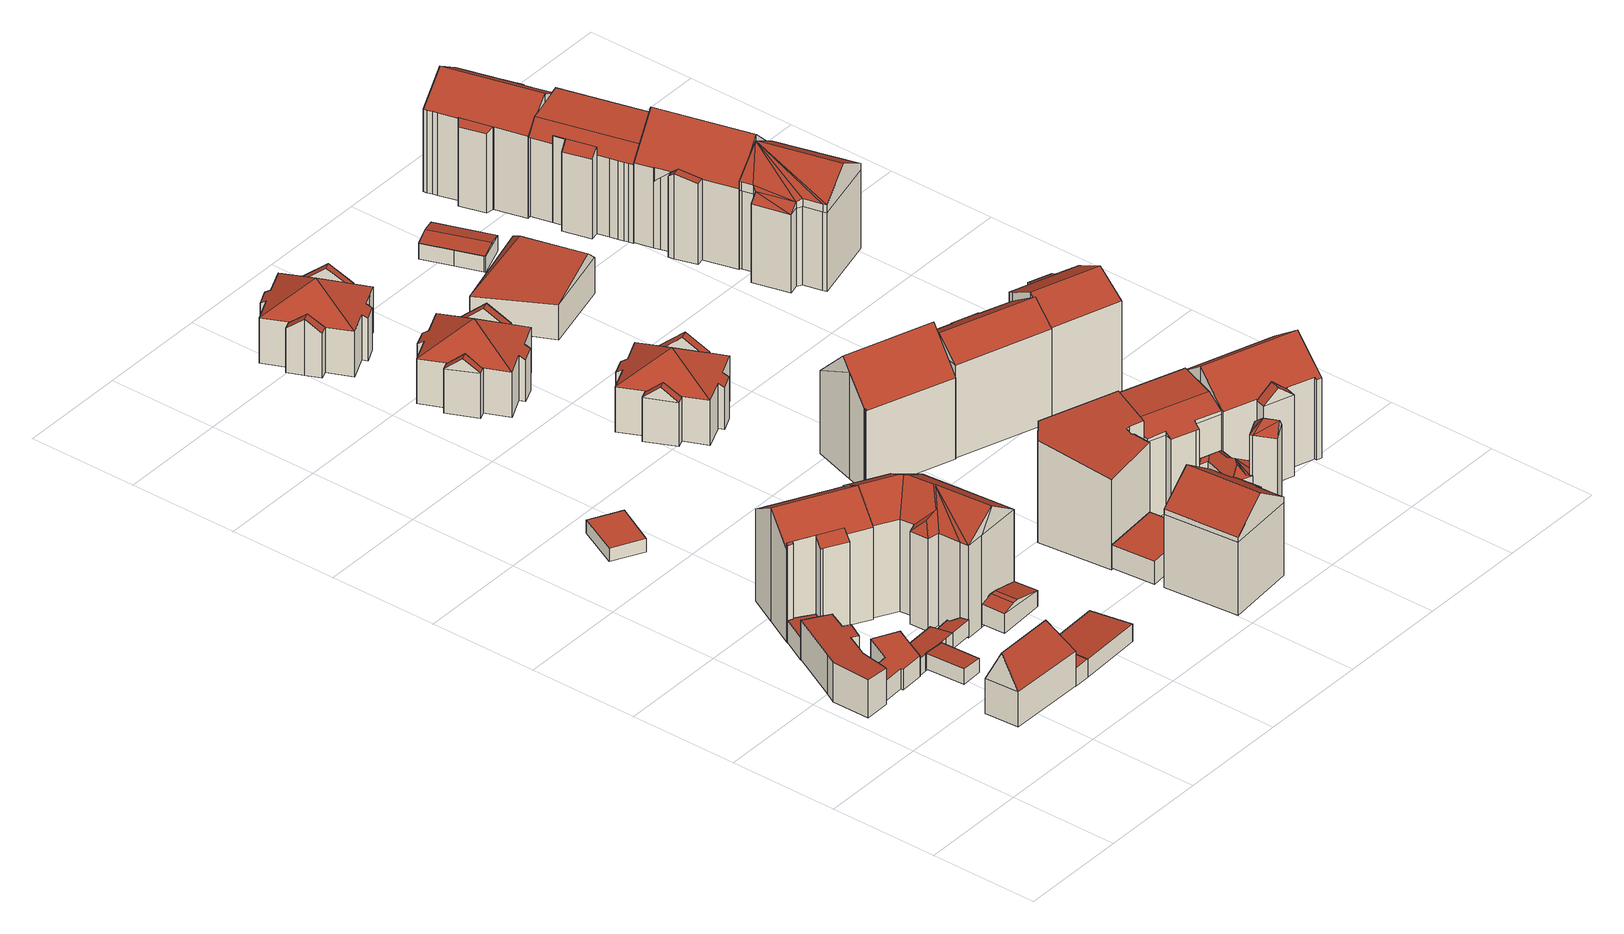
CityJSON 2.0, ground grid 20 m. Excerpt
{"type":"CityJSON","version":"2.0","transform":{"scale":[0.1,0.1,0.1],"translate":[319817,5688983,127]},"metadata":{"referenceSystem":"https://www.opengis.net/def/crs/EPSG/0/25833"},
"CityObjects":{
"building1":{"type":"Building","attributes":{"Dachtyp_tdc":"tdcPolyFlatRoof","Gemeindeschluessel":14713000,"Dachneigung":4.71,"QualitaetDacherkennung":77,"Geometrietyp2DReferenz":"3000","function":"31001_9998","roofType":"2100","measuredHeight":7.51},"geometry":[{"type":"MultiSurface","lod":"2","boundaries":[[[0,1,2,3]],[[1,4,5,2]],[[4,6,7,5]],[[6,8,9,7]],[[8,10,11,9]],[[10,12,13,11]],[[12,14,15,13]],[[14,16,17,15]],[[16,18,19,17]],[[18,20,21,19]],[[20,22,23,21]],[[22,24,25,23]],[[24,0,3,25]],[[24,22,20,18,16,14,12,10,8,6,4,1,0]],[[3,2,5,7,9,11,13,15,17,19,21,23,25]]],"semantics":{"surfaces":[{"type":"WallSurface"},{"type":"RoofSurface"},{"type":"GroundSurface"}],"values":[0,0,0,0,0,0,0,0,0,0,0,0,0,1,2]}}]},
"building2":{"type":"Building","attributes":{"Dachtyp_tdc":"tdcPolyFlatRoof","Gemeindeschluessel":14713000,"Dachneigung":0,"QualitaetDacherkennung":66,"Geometrietyp2DReferenz":"3000","function":"31001_9998","roofType":"1000","measuredHeight":3.87},"geometry":[{"type":"MultiSurface","lod":"2","boundaries":[[[26,27,28,29]],[[27,30,31,28]],[[30,32,33,31]],[[32,34,35,33]],[[34,36,37,35]],[[36,38,39,37]],[[38,40,41,39]],[[40,42,43,41]],[[42,26,29,43]],[[42,40,38,36,34,32,30,27,26]],[[29,28,31,33,35,37,39,41,43]]],"semantics":{"surfaces":[{"type":"WallSurface"},{"type":"RoofSurface"},{"type":"GroundSurface"}],"values":[0,0,0,0,0,0,0,0,0,1,2]}}]},
"building3":{"type":"Building","attributes":{"Dachtyp_tdc":"tdcFreeFormRoof","Gemeindeschluessel":14713000,"Dachneigung":62.89,"QualitaetDacherkennung":5,"Geometrietyp2DReferenz":"3000","function":"31001_9998","roofType":"5000","measuredHeight":13.05},"geometry":[{"type":"MultiSurface","lod":"2","boundaries":[[[44,45,46,47]],[[45,48,49,46]],[[48,50,51,49]],[[50,44,47,51]],[[52,50,48]],[[53,52,48,45]],[[53,45,44]],[[52,53,44,50]],[[47,46,49,51]]],"semantics":{"surfaces":[{"type":"WallSurface"},{"type":"RoofSurface"},{"type":"GroundSurface"}],"values":[0,0,0,0,0,1,1,1,2]}}]},
"building4":{"type":"Building","attributes":{"Dachtyp_tdc":"tdcPolyFlatRoof","Gemeindeschluessel":14713000,"Dachneigung":5.87,"QualitaetDacherkennung":64,"Geometrietyp2DReferenz":"3000","function":"31001_9998","roofType":"2100","measuredHeight":4.35},"geometry":[{"type":"MultiSurface","lod":"2","boundaries":[[[54,55,56,57]],[[55,58,59,56]],[[58,60,61,59]],[[60,62,63,61]],[[62,64,65,63]],[[64,66,67,65]],[[66,68,69,67]],[[68,54,57,69]],[[68,66,64,62,60,58,55,54]],[[57,56,59,61,63,65,67,69]]],"semantics":{"surfaces":[{"type":"WallSurface"},{"type":"RoofSurface"},{"type":"GroundSurface"}],"values":[0,0,0,0,0,0,0,0,1,2]}}]},
"building5":{"type":"Building","attributes":{"Dachtyp_tdc":"tdcPolyFlatRoof","Gemeindeschluessel":14713000,"Dachneigung":3.37,"QualitaetDacherkennung":74,"Geometrietyp2DReferenz":"3000","function":"31001_9998","roofType":"2100","measuredHeight":2.97},"geometry":[{"type":"MultiSurface","lod":"2","boundaries":[[[70,71,72,73]],[[71,74,75,72]],[[74,76,77,75]],[[76,78,79,77]],[[78,70,73,79]],[[78,76,74,71,70]],[[73,72,75,77,79]]],"semantics":{"surfaces":[{"type":"WallSurface"},{"type":"RoofSurface"},{"type":"GroundSurface"}],"values":[0,0,0,0,0,1,2]}}]},
"building6":{"type":"Building","attributes":{"Dachtyp_tdc":"tdcPolyFlatRoof","Gemeindeschluessel":14713000,"Dachneigung":7.17,"QualitaetDacherkennung":80,"Geometrietyp2DReferenz":"3000","function":"31001_9998","roofType":"2100","measuredHeight":3.19},"geometry":[{"type":"MultiSurface","lod":"2","boundaries":[[[80,81,82,83]],[[81,84,85,82]],[[84,86,87,85]],[[86,88,89,87]],[[88,90,91,89]],[[90,92,93,91]],[[92,94,95,93]],[[94,80,83,95]],[[94,92,90,88,86,84,81,80]],[[83,82,85,87,89,91,93,95]]],"semantics":{"surfaces":[{"type":"WallSurface"},{"type":"RoofSurface"},{"type":"GroundSurface"}],"values":[0,0,0,0,0,0,0,0,1,2]}}]},
"building7":{"type":"Building","attributes":{"Dachtyp_tdc":"tdcPolyFlatRoof","Gemeindeschluessel":14713000,"Dachneigung":0,"QualitaetDacherkennung":96,"Geometrietyp2DReferenz":"3000","function":"31001_9998","roofType":"1000","measuredHeight":3.5},"geometry":[{"type":"MultiSurface","lod":"2","boundaries":[[[96,97,98,99]],[[97,100,101,98]],[[100,102,103,101]],[[102,104,105,103]],[[104,106,107,105]],[[106,96,99,107]],[[106,104,102,100,97,96]],[[99,98,101,103,105,107]]],"semantics":{"surfaces":[{"type":"WallSurface"},{"type":"RoofSurface"},{"type":"GroundSurface"}],"values":[0,0,0,0,0,0,1,2]}}]},
"building8":{"type":"Building","attributes":{"Gemeindeschluessel":14713000,"Geometrietyp2DReferenz":"3000","function":"31001_9998","roofType":"9999"},"children":["building8-1","building8-2"]},
"building8-1":{"type":"BuildingPart","attributes":{"Dachtyp_tdc":"tdcPolyFlatRoof","Dachneigung":33.62,"QualitaetDacherkennung":49,"Geometrietyp2DReferenz":"3000","roofType":"2100","measuredHeight":19.02},"parents":["building8"],"geometry":[{"type":"MultiSurface","lod":"2","boundaries":[[[108,109,110,111,112]],[[109,113,114,110]],[[113,115,116,114]],[[115,117,118,116]],[[117,119,120,118]],[[119,121,122,120]],[[121,123,124,122]],[[123,125,126,127,124]],[[125,123,121,119,117,115,113,109,108]],[[110,114,116,118,120,122,124,127,111]],[[112,126,125,108]],[[112,111,127,126]]],"semantics":{"surfaces":[{"type":"WallSurface"},{"type":"RoofSurface"},{"type":"GroundSurface"},{"type":"ClosureSurface"}],"values":[0,0,0,0,0,0,0,0,1,2,0,3]}}]},
"building8-2":{"type":"BuildingPart","attributes":{"Dachtyp_tdc":"tdcGableRoof","Dachneigung":34.67,"QualitaetDacherkennung":83,"Geometrietyp2DReferenz":"3000","roofType":"3100","measuredHeight":21.81},"parents":["building8"],"geometry":[{"type":"MultiSurface","lod":"2","boundaries":[[[126,128,129,127]],[[128,130,131,129]],[[130,132,133,131]],[[132,134,135,133]],[[134,136,137,135]],[[136,112,111,137]],[[134,132,130,128]],[[128,126,112,136,134]],[[127,129,131,133,135,137,111]],[[126,127,111,112]]],"semantics":{"surfaces":[{"type":"WallSurface"},{"type":"RoofSurface"},{"type":"GroundSurface"},{"type":"ClosureSurface"}],"values":[0,0,0,0,0,0,1,1,2,3]}}]},
"building9":{"type":"Building","attributes":{"Dachtyp_tdc":"tdcPolyFlatRoof","Gemeindeschluessel":14713000,"Dachneigung":9.47,"QualitaetDacherkennung":58,"Geometrietyp2DReferenz":"3000","function":"31001_9998","roofType":"2100","measuredHeight":3.11},"geometry":[{"type":"MultiSurface","lod":"2","boundaries":[[[88,138,139,140]],[[138,141,142,139]],[[141,143,144,142]],[[143,145,146,144]],[[145,147,148,146]],[[147,88,140,148]],[[147,145,143,141,138,88]],[[140,139,142,144,146,148]]],"semantics":{"surfaces":[{"type":"WallSurface"},{"type":"RoofSurface"},{"type":"GroundSurface"}],"values":[0,0,0,0,0,0,1,2]}}]},
"building10":{"type":"Building","attributes":{"Dachtyp_tdc":"tdcPolyFlatRoof","Gemeindeschluessel":14713000,"Dachneigung":3.88,"QualitaetDacherkennung":75,"Geometrietyp2DReferenz":"3000","function":"31001_9998","roofType":"2100","measuredHeight":3.38},"geometry":[{"type":"MultiSurface","lod":"2","boundaries":[[[149,150,105,107]],[[150,151,152,105]],[[151,153,154,152]],[[153,149,107,154]],[[153,151,150,149]],[[107,105,152,154]]],"semantics":{"surfaces":[{"type":"WallSurface"},{"type":"RoofSurface"},{"type":"GroundSurface"}],"values":[0,0,0,0,1,2]}}]},
"building11":{"type":"Building","attributes":{"Dachtyp_tdc":"tdcPolyFlatRoof","Gemeindeschluessel":14713000,"Dachneigung":0,"QualitaetDacherkennung":69,"Geometrietyp2DReferenz":"3000","function":"31001_9998","roofType":"1000","measuredHeight":2.52},"geometry":[{"type":"MultiSurface","lod":"2","boundaries":[[[155,156,157,158]],[[156,159,160,157]],[[159,161,162,160]],[[161,155,158,162]],[[161,159,156,155]],[[158,157,160,162]]],"semantics":{"surfaces":[{"type":"WallSurface"},{"type":"RoofSurface"},{"type":"GroundSurface"}],"values":[0,0,0,0,1,2]}}]},
"building12":{"type":"Building","attributes":{"Dachtyp_tdc":"tdcFreeFormRoof","Gemeindeschluessel":14713000,"Dachneigung":34.02,"QualitaetDacherkennung":88,"Geometrietyp2DReferenz":"3000","function":"31001_9998","roofType":"5000","measuredHeight":21.82},"geometry":[{"type":"MultiSurface","lod":"2","boundaries":[[[163,164,165,166]],[[164,167,168,165]],[[167,169,170,168]],[[169,171,172,170]],[[171,173,174,172]],[[173,175,176,174]],[[175,177,178,176]],[[177,179,180,178]],[[179,181,182,180]],[[181,183,184,182]],[[183,185,186,184]],[[185,187,188,186]],[[187,163,166,188]],[[189,190,191,192,187,185]],[[193,189,185,183]],[[193,183,181]],[[194,190,189,193,181,179]],[[194,175,195]],[[194,177,175]],[[177,194,179]],[[173,195,175]],[[195,173,171]],[[191,190,194,195,171,169]],[[196,192,191,169,167]],[[197,196,167,164]],[[197,164,163]],[[192,196,197,163,187]],[[166,165,168,170,172,174,176,178,180,182,184,186,188]]],"semantics":{"surfaces":[{"type":"WallSurface"},{"type":"RoofSurface"},{"type":"GroundSurface"}],"values":[0,0,0,0,0,0,0,0,0,0,0,0,0,1,1,1,1,1,1,1,0,0,1,1,1,0,1,2]}}]},
"building13":{"type":"Building","attributes":{"Dachtyp_tdc":"tdcCutGableRoof","Gemeindeschluessel":14713000,"Dachneigung":13.38,"QualitaetDacherkennung":73,"Geometrietyp2DReferenz":"3000","function":"31001_9998","roofType":"9999","measuredHeight":4.44},"geometry":[{"type":"MultiSurface","lod":"2","boundaries":[[[198,199,200,201]],[[199,202,203,200]],[[202,204,205,203]],[[204,198,201,205]],[[199,198,206,207]],[[202,199,207,208]],[[204,202,208,209]],[[198,204,209,206]],[[208,207,206,209]],[[201,200,203,205]]],"semantics":{"surfaces":[{"type":"WallSurface"},{"type":"RoofSurface"},{"type":"GroundSurface"}],"values":[0,0,0,0,1,0,1,0,1,2]}}]},
"building14":{"type":"Building","attributes":{"Dachtyp_tdc":"tdcFreeFormRoof","Gemeindeschluessel":14713000,"Dachneigung":35.65,"QualitaetDacherkennung":88,"Geometrietyp2DReferenz":"3000","function":"31001_9998","roofType":"5000","measuredHeight":19.7},"geometry":[{"type":"MultiSurface","lod":"2","boundaries":[[[210,211,212,213]],[[211,214,215,212]],[[214,216,217,215]],[[216,218,219,217]],[[218,220,221,219]],[[220,222,223,221]],[[222,224,225,223]],[[224,226,227,225]],[[226,228,229,227]],[[228,230,231,229]],[[230,210,213,231]],[[232,233,234,235]],[[236,237,238,239,214,240,241,232,235,242,243]],[[222,236,243,224]],[[224,243,242,226]],[[226,242,235,234,228]],[[230,233,232,241,210]],[[210,241,240,211]],[[211,240,214]],[[216,239,238,218]],[[214,239,216]],[[218,238,237,220]],[[220,237,236,222]],[[228,234,233,230]],[[213,212,215,217,219,221,223,225,227,229,231]]],"semantics":{"surfaces":[{"type":"WallSurface"},{"type":"RoofSurface"},{"type":"GroundSurface"}],"values":[0,0,0,0,0,0,0,0,0,0,0,1,1,0,0,0,0,0,0,0,0,0,0,0,2]}}]},
"building15":{"type":"Building","attributes":{"Dachtyp_tdc":"tdcPolyFlatRoof","Gemeindeschluessel":14713000,"Dachneigung":0,"QualitaetDacherkennung":73,"Geometrietyp2DReferenz":"3000","function":"31001_9998","roofType":"1000","measuredHeight":4.41},"geometry":[{"type":"MultiSurface","lod":"2","boundaries":[[[244,245,246,247]],[[245,248,249,246]],[[248,250,251,249]],[[250,244,247,251]],[[250,248,245,244]],[[247,246,249,251]]],"semantics":{"surfaces":[{"type":"WallSurface"},{"type":"RoofSurface"},{"type":"GroundSurface"}],"values":[0,0,0,0,1,2]}}]},
"building16":{"type":"Building","attributes":{"Dachtyp_tdc":"tdcFreeFormRoof","Gemeindeschluessel":14713000,"Dachneigung":10.29,"QualitaetDacherkennung":22,"Geometrietyp2DReferenz":"3000","function":"31001_9998","roofType":"5000","measuredHeight":20.23},"geometry":[{"type":"MultiSurface","lod":"2","boundaries":[[[252,253,254,255]],[[253,256,257,254]],[[256,258,259,257]],[[258,260,261,259]],[[260,262,263,261]],[[262,264,265,263]],[[264,266,267,265]],[[266,268,269,267]],[[268,270,271,269]],[[270,252,255,271]],[[272,258,256,273]],[[270,268,266,264,262,260,272,273,253,252]],[[260,258,272]],[[256,253,273]],[[255,254,257,259,261,263,265,267,269,271]]],"semantics":{"surfaces":[{"type":"WallSurface"},{"type":"RoofSurface"},{"type":"GroundSurface"}],"values":[0,0,0,0,0,0,0,0,0,0,1,1,0,0,2]}}]},
"building17":{"type":"Building","attributes":{"Gemeindeschluessel":14713000,"Geometrietyp2DReferenz":"3000","function":"31001_9998","roofType":"9999"},"children":["building17-1","building17-2","building17-3"]},
"building17-1":{"type":"BuildingPart","attributes":{"Dachtyp_tdc":"tdcTentRoof","Dachneigung":36.56,"QualitaetDacherkennung":39,"Geometrietyp2DReferenz":"3000","roofType":"3500","measuredHeight":13.27},"parents":["building17"],"geometry":[{"type":"MultiSurface","lod":"2","boundaries":[[[274,275,276,277]],[[275,278,279,276]],[[278,280,281,282,279]],[[283,284,285]],[[283,286,287,284]],[[286,288,289,287]],[[288,290,291,289]],[[290,292,293,291]],[[292,294,295,293]],[[294,296,297,295]],[[296,298,299,297]],[[300,301,302]],[[300,303,304,301]],[[303,305,306,304]],[[305,307,308,306]],[[307,274,277,308]],[[286,283,309,310,280,278,311]],[[296,294,292,290,288,286,311]],[[303,300,312,313,298,296,311]],[[278,275,274,307,305,303,311]],[[277,276,279,282,284,287,289,291,293,295,297,299,301,304,306,308]],[[285,309,283]],[[310,281,280]],[[285,284,282,281]],[[285,281,310,309]],[[300,302,312]],[[302,301,299,298]],[[302,298,313,312]]],"semantics":{"surfaces":[{"type":"WallSurface"},{"type":"RoofSurface"},{"type":"GroundSurface"},{"type":"ClosureSurface"}],"values":[0,0,0,0,0,0,0,0,0,0,0,0,0,0,0,0,1,1,1,1,2,0,0,3,3,0,3,3]}}]},
"building17-2":{"type":"BuildingPart","attributes":{"Dachtyp_tdc":"tdcGableRoof","Dachneigung":38.2,"QualitaetDacherkennung":50,"Geometrietyp2DReferenz":"3000","roofType":"3100","measuredHeight":10.93},"parents":["building17"],"geometry":[{"type":"MultiSurface","lod":"2","boundaries":[[[281,314,315,282]],[[314,316,317,315]],[[316,285,284,317]],[[316,314,318]],[[314,281,310,319,318]],[[285,316,318,319,309]],[[282,315,317,284]],[[281,282,284,285]],[[309,319,310]],[[285,309,310,281]]],"semantics":{"surfaces":[{"type":"WallSurface"},{"type":"RoofSurface"},{"type":"GroundSurface"},{"type":"ClosureSurface"}],"values":[0,0,0,0,1,1,2,3,0,3]}}]},
"building17-3":{"type":"BuildingPart","attributes":{"Dachtyp_tdc":"tdcGableRoof","Dachneigung":38.5,"QualitaetDacherkennung":60,"Geometrietyp2DReferenz":"3000","roofType":"3100","measuredHeight":10.85},"parents":["building17"],"geometry":[{"type":"MultiSurface","lod":"2","boundaries":[[[298,320,321,299]],[[320,322,323,321]],[[322,302,301,323]],[[322,320,324]],[[320,298,313,325,324]],[[302,322,324,325,312]],[[299,321,323,301]],[[299,301,302,298]],[[325,313,312]],[[312,313,298,302]]],"semantics":{"surfaces":[{"type":"WallSurface"},{"type":"RoofSurface"},{"type":"GroundSurface"},{"type":"ClosureSurface"}],"values":[0,0,0,0,1,1,2,3,0,3]}}]},
"building18":{"type":"Building","attributes":{"Gemeindeschluessel":14713000,"Geometrietyp2DReferenz":"3000","function":"31001_9998","roofType":"9999"},"children":["building18-1","building18-2","building18-3"]},
"building18-1":{"type":"BuildingPart","attributes":{"Dachtyp_tdc":"tdcGableRoof","Dachneigung":38.17,"QualitaetDacherkennung":54,"Geometrietyp2DReferenz":"3000","roofType":"3100","measuredHeight":10.94},"parents":["building18"],"geometry":[{"type":"MultiSurface","lod":"2","boundaries":[[[326,327,328,329]],[[327,330,331,328]],[[330,332,333,331]],[[330,327,334]],[[327,326,335,336,334]],[[332,330,334,336,337]],[[329,328,331,333]],[[326,329,333,332]],[[337,336,335]],[[332,337,335,326]]],"semantics":{"surfaces":[{"type":"WallSurface"},{"type":"RoofSurface"},{"type":"GroundSurface"},{"type":"ClosureSurface"}],"values":[0,0,0,0,1,1,2,3,0,3]}}]},
"building18-2":{"type":"BuildingPart","attributes":{"Dachtyp_tdc":"tdcGableRoof","Dachneigung":37.8,"QualitaetDacherkennung":56,"Geometrietyp2DReferenz":"3000","roofType":"3100","measuredHeight":10.83},"parents":["building18"],"geometry":[{"type":"MultiSurface","lod":"2","boundaries":[[[338,339,340,341]],[[339,342,343,340]],[[342,344,345,343]],[[346,338,341,347]],[[348,349,344,342,339]],[[339,338,346,350,348]],[[341,340,343,345,351,347]],[[352,349,348]],[[351,345,344,349,352]],[[350,352,348]],[[346,347,351,352,350]]],"semantics":{"surfaces":[{"type":"WallSurface"},{"type":"RoofSurface"},{"type":"GroundSurface"},{"type":"ClosureSurface"}],"values":[0,0,0,0,1,1,2,0,3,0,3]}}]},
"building18-3":{"type":"BuildingPart","attributes":{"Dachtyp_tdc":"tdcTentRoof","Dachneigung":36.22,"QualitaetDacherkennung":39,"Geometrietyp2DReferenz":"3000","roofType":"3500","measuredHeight":13.28},"parents":["building18"],"geometry":[{"type":"MultiSurface","lod":"2","boundaries":[[[353,354,355,356]],[[354,357,358,355]],[[357,359,326,329,358]],[[360,333,332]],[[360,361,362,333]],[[361,363,364,362]],[[363,365,366,364]],[[365,367,368,366]],[[367,369,370,368]],[[369,371,372,370]],[[371,373,374,372]],[[373,375,347,374]],[[375,346,347]],[[376,345,344]],[[376,377,378,345]],[[377,379,380,378]],[[379,381,382,380]],[[381,353,356,382]],[[361,360,337,335,359,357,383]],[[373,371,369,367,365,363,361,383]],[[377,376,349,352,350,375,373,383]],[[357,354,353,381,379,377,383]],[[356,355,358,329,333,362,364,366,368,370,372,374,347,351,345,378,380,382]],[[332,337,360]],[[335,326,359]],[[332,333,329,326]],[[332,326,335,337]],[[376,344,349]],[[350,346,375]],[[344,345,351,352,349]],[[352,351,347,346,350]]],"semantics":{"surfaces":[{"type":"WallSurface"},{"type":"RoofSurface"},{"type":"GroundSurface"},{"type":"ClosureSurface"}],"values":[0,0,0,0,0,0,0,0,0,0,0,0,0,0,0,0,0,0,1,1,1,1,2,0,0,3,3,0,0,3,3]}}]},
"building19":{"type":"Building","attributes":{"Gemeindeschluessel":14713000,"Geometrietyp2DReferenz":"3000","function":"31001_9998","roofType":"9999"},"children":["building19-1","building19-2","building19-3"]},
"building19-1":{"type":"BuildingPart","attributes":{"Dachtyp_tdc":"tdcGableRoof","Dachneigung":38.2,"QualitaetDacherkennung":50,"Geometrietyp2DReferenz":"3000","roofType":"3100","measuredHeight":10.88},"parents":["building19"],"geometry":[{"type":"MultiSurface","lod":"2","boundaries":[[[384,385,386,387]],[[385,388,389,386]],[[388,390,391,389]],[[390,392,393,391]],[[384,394,395,396,385]],[[397,398,396,395,399,400]],[[390,397,400,392]],[[388,398,397,390]],[[385,396,398,388]],[[386,389,391,393,387]],[[387,393,392,384]],[[399,395,394]],[[392,400,399,394,384]]],"semantics":{"surfaces":[{"type":"WallSurface"},{"type":"RoofSurface"},{"type":"GroundSurface"},{"type":"ClosureSurface"}],"values":[0,0,0,0,1,1,0,0,0,2,3,0,3]}}]},
"building19-2":{"type":"BuildingPart","attributes":{"Dachtyp_tdc":"tdcGableRoof","Dachneigung":38.68,"QualitaetDacherkennung":64,"Geometrietyp2DReferenz":"3000","roofType":"3100","measuredHeight":10.79},"parents":["building19"],"geometry":[{"type":"MultiSurface","lod":"2","boundaries":[[[401,402,403,404]],[[402,405,406,403]],[[405,407,408,406]],[[405,402,409]],[[402,401,410,411,409]],[[407,405,409,411,412]],[[404,403,406,408]],[[404,408,407,401]],[[411,410,412]],[[412,410,401,407]]],"semantics":{"surfaces":[{"type":"WallSurface"},{"type":"RoofSurface"},{"type":"GroundSurface"},{"type":"ClosureSurface"}],"values":[0,0,0,0,1,1,2,3,0,3]}}]},
"building19-3":{"type":"BuildingPart","attributes":{"Dachtyp_tdc":"tdcTentRoof","Dachneigung":36.06,"QualitaetDacherkennung":40,"Geometrietyp2DReferenz":"3000","roofType":"3500","measuredHeight":13.17},"parents":["building19"],"geometry":[{"type":"MultiSurface","lod":"2","boundaries":[[[413,414,415,416]],[[414,417,418,415]],[[417,419,387,418]],[[419,384,387]],[[420,421,391,393,392,400]],[[421,422,423,391]],[[422,424,425,423]],[[424,426,427,425]],[[426,428,429,427]],[[428,430,431,429]],[[430,432,433,431]],[[432,434,404,433]],[[434,401,404]],[[435,408,407]],[[435,436,437,408]],[[436,438,439,437]],[[438,440,441,439]],[[440,413,416,441]],[[422,421,420,399,394,419,417,442]],[[432,430,428,426,424,422,442]],[[436,435,412,410,434,432,442]],[[417,414,413,440,438,436,442]],[[416,415,418,387,393,391,423,425,427,429,431,433,404,408,437,439,441]],[[420,400,399]],[[394,384,419]],[[392,393,387,384]],[[392,384,394,399,400]],[[407,412,435]],[[410,401,434]],[[407,408,404,401]],[[407,401,410,412]]],"semantics":{"surfaces":[{"type":"WallSurface"},{"type":"RoofSurface"},{"type":"GroundSurface"},{"type":"ClosureSurface"}],"values":[0,0,0,0,0,0,0,0,0,0,0,0,0,0,0,0,0,0,1,1,1,1,2,0,0,3,3,0,0,3,3]}}]},
"building20":{"type":"Building","attributes":{"Dachtyp_tdc":"tdcFreeFormRoof","Gemeindeschluessel":14713000,"Dachneigung":45.78,"QualitaetDacherkennung":58,"Geometrietyp2DReferenz":"3000","function":"31001_9998","roofType":"5000","measuredHeight":22.49},"geometry":[{"type":"MultiSurface","lod":"2","boundaries":[[[443,444,445,446]],[[444,447,448,445]],[[447,449,450,448]],[[449,451,452,450]],[[451,453,454,452]],[[453,455,456,454]],[[455,457,458,456]],[[457,459,460,458]],[[459,461,462,460]],[[461,463,464,462]],[[463,465,466,464]],[[465,467,468,466]],[[467,469,470,468]],[[469,471,472,470]],[[471,473,474,472]],[[473,475,476,474]],[[475,477,478,476]],[[477,479,480,478]],[[479,481,482,480]],[[481,483,484,482]],[[483,443,446,484]],[[483,485,486,455,453,451,449,447,444,443]],[[481,479,477,475,473,471,469,467,465,463,461,459,457,486,485]],[[483,481,485]],[[457,455,486]],[[446,445,448,450,452,454,456,458,460,462,464,466,468,470,472,474,476,478,480,482,484]]],"semantics":{"surfaces":[{"type":"WallSurface"},{"type":"RoofSurface"},{"type":"GroundSurface"}],"values":[0,0,0,0,0,0,0,0,0,0,0,0,0,0,0,0,0,0,0,0,0,1,1,0,0,2]}}]},
"building21":{"type":"Building","attributes":{"Dachtyp_tdc":"tdcFreeFormRoof","Gemeindeschluessel":14713000,"Dachneigung":39.4,"QualitaetDacherkennung":1,"Geometrietyp2DReferenz":"3000","function":"31001_9998","roofType":"5000","measuredHeight":10},"geometry":[{"type":"MultiSurface","lod":"2","boundaries":[[[487,488,489,490]],[[488,491,492,489]],[[491,493,494,492]],[[493,495,496,494]],[[495,497,498,496]],[[497,499,500,498]],[[499,501,502,500]],[[501,503,504,502]],[[503,505,506,504]],[[505,507,508,506]],[[507,509,510,508]],[[509,487,490,510]],[[511,507,505]],[[511,509,507]],[[511,512,509]],[[512,511,513]],[[514,511,505,503]],[[515,516,514,503,501]],[[515,501,499]],[[517,518,519,516,515,499,497]],[[517,497,495]],[[518,517,495,493]],[[519,518,493,491]],[[513,511,514,516,519,491,488]],[[512,513,488,487]],[[512,487,509]],[[490,489,492,494,496,498,500,502,504,506,508,510]]],"semantics":{"surfaces":[{"type":"WallSurface"},{"type":"RoofSurface"},{"type":"GroundSurface"}],"values":[0,0,0,0,0,0,0,0,0,0,0,0,1,1,1,1,1,1,1,1,1,1,1,1,1,1,2]}}]},
"building22":{"type":"Building","attributes":{"Dachtyp_tdc":"tdcFreeFormRoof","Gemeindeschluessel":14713000,"Dachneigung":49.78,"QualitaetDacherkennung":7,"Geometrietyp2DReferenz":"3000","function":"31001_9998","roofType":"5000","measuredHeight":17.75},"geometry":[{"type":"MultiSurface","lod":"2","boundaries":[[[520,521,522,523]],[[521,524,525,522]],[[524,526,527,525]],[[526,528,529,527]],[[528,530,531,529]],[[530,520,523,531]],[[528,532,530]],[[532,528,526]],[[524,532,526]],[[524,533,532]],[[533,524,521]],[[533,521,520]],[[532,533,520,530]],[[523,522,525,527,529,531]]],"semantics":{"surfaces":[{"type":"WallSurface"},{"type":"RoofSurface"},{"type":"GroundSurface"}],"values":[0,0,0,0,0,0,1,1,1,1,1,0,1,2]}}]},
"building23":{"type":"Building","attributes":{"Dachtyp_tdc":"tdcFreeFormRoof","Gemeindeschluessel":14713000,"Dachneigung":2.79,"QualitaetDacherkennung":71,"Geometrietyp2DReferenz":"3000","function":"31001_9998","roofType":"5000","measuredHeight":17.65},"geometry":[{"type":"MultiSurface","lod":"2","boundaries":[[[534,535,536,537]],[[535,538,539,536]],[[538,540,541,539]],[[540,542,543,541]],[[542,544,545,543]],[[544,546,547,545]],[[546,548,549,547]],[[548,550,551,549]],[[550,552,553,551]],[[552,554,261,553]],[[554,555,556,261]],[[555,557,558,556]],[[557,559,560,558]],[[559,561,259,560]],[[561,562,563,259]],[[562,534,537,563]],[[544,564,565,566,567,568,569,570,571,548,546]],[[572,573,574,575]],[[576,568,567,572,575]],[[557,576,575,559]],[[555,568,576,557]],[[559,575,574,561]],[[561,574,573,562]],[[562,573,572,534]],[[534,572,567,535]],[[548,571,550]],[[550,571,570,552]],[[552,570,569,554]],[[554,569,568,555]],[[535,567,566,538]],[[538,566,565,540]],[[540,565,564,542]],[[542,564,544]],[[537,536,539,541,543,545,547,549,551,553,261,556,558,560,259,563]]],"semantics":{"surfaces":[{"type":"WallSurface"},{"type":"RoofSurface"},{"type":"GroundSurface"}],"values":[0,0,0,0,0,0,0,0,0,0,0,0,0,0,0,0,1,1,1,0,0,0,0,0,0,0,0,0,0,0,0,0,0,2]}}]},
"building24":{"type":"Building","attributes":{"Dachtyp_tdc":"tdcFreeFormRoof","Gemeindeschluessel":14713000,"Dachneigung":35.15,"QualitaetDacherkennung":75,"Geometrietyp2DReferenz":"3000","function":"31001_9998","roofType":"5000","measuredHeight":21.17},"geometry":[{"type":"MultiSurface","lod":"2","boundaries":[[[577,578,579,580]],[[578,581,582,579]],[[581,583,584,582]],[[583,585,586,584]],[[585,587,588,586]],[[587,589,590,588]],[[589,591,592,590]],[[591,593,594,592]],[[593,595,596,594]],[[595,577,580,596]],[[581,597,598,583]],[[577,595,593,591,589,587,585,598,597,578]],[[581,578,597]],[[585,583,598]],[[580,579,582,584,586,588,590,592,594,596]]],"semantics":{"surfaces":[{"type":"WallSurface"},{"type":"RoofSurface"},{"type":"GroundSurface"}],"values":[0,0,0,0,0,0,0,0,0,0,1,1,0,0,2]}}]},
"building25":{"type":"Building","attributes":{"Dachtyp_tdc":"tdcFreeFormRoof","Gemeindeschluessel":14713000,"Dachneigung":12.54,"QualitaetDacherkennung":25,"Geometrietyp2DReferenz":"3000","function":"31001_9998","roofType":"5000","measuredHeight":9.16},"geometry":[{"type":"MultiSurface","lod":"2","boundaries":[[[599,600,601,602]],[[600,603,604,601]],[[603,605,606,604]],[[605,607,608,606]],[[607,609,610,608]],[[609,599,602,610]],[[611,612,607,605,603]],[[600,613,611,603]],[[613,599,609,612,611]],[[600,599,613]],[[609,607,612]],[[602,601,604,606,608,610]]],"semantics":{"surfaces":[{"type":"WallSurface"},{"type":"RoofSurface"},{"type":"GroundSurface"}],"values":[0,0,0,0,0,0,1,1,1,0,0,2]}}]},
"building26":{"type":"Building","attributes":{"Gemeindeschluessel":14713000,"Geometrietyp2DReferenz":"3000","function":"31001_9998","roofType":"9999"},"children":["building26-1","building26-2"]},
"building26-1":{"type":"BuildingPart","attributes":{"Dachtyp_tdc":"tdcGableRoof","Dachneigung":38.2,"QualitaetDacherkennung":86,"Geometrietyp2DReferenz":"3000","roofType":"3100","measuredHeight":20.55},"parents":["building26"],"geometry":[{"type":"MultiSurface","lod":"2","boundaries":[[[614,615,616,617]],[[615,618,619,616]],[[618,620,621,619]],[[620,622,623,621]],[[622,624,623]],[[625,626,627]],[[625,628,629,626]],[[628,630,629]],[[630,631,632,629]],[[631,633,634,632]],[[633,573,635,634]],[[573,636,637,635]],[[636,614,617,637]],[[633,631,630,628,625,638,639,622,620,618,615,614]],[[614,636,573,633]],[[617,616,619,621,623,626,629,632,634,635,637]],[[627,638,625]],[[639,624,622]],[[627,626,623,624]],[[627,624,639,638]]],"semantics":{"surfaces":[{"type":"WallSurface"},{"type":"RoofSurface"},{"type":"GroundSurface"},{"type":"ClosureSurface"}],"values":[0,0,0,0,0,0,0,0,0,0,0,0,0,1,1,2,0,0,3,3]}}]},
"building26-2":{"type":"BuildingPart","attributes":{"Dachtyp_tdc":"tdcGableRoof","Dachneigung":41.62,"QualitaetDacherkennung":72,"Geometrietyp2DReferenz":"3000","roofType":"3100","measuredHeight":18},"parents":["building26"],"geometry":[{"type":"MultiSurface","lod":"2","boundaries":[[[624,640,641,623]],[[640,642,643,641]],[[642,627,626,643]],[[642,640,644]],[[640,624,639,645,644]],[[627,642,644,645,638]],[[623,641,643,626]],[[624,623,626,627]],[[638,645,639]],[[627,638,639,624]]],"semantics":{"surfaces":[{"type":"WallSurface"},{"type":"RoofSurface"},{"type":"GroundSurface"},{"type":"ClosureSurface"}],"values":[0,0,0,0,1,1,2,3,0,3]}}]},
"building27":{"type":"Building","attributes":{"Gemeindeschluessel":14713000,"Geometrietyp2DReferenz":"3000","function":"31001_9998","roofType":"9999"},"children":["building27-1","building27-2"]},
"building27-1":{"type":"BuildingPart","attributes":{"Dachtyp_tdc":"tdcGableRoof","Dachneigung":30.02,"QualitaetDacherkennung":69,"Geometrietyp2DReferenz":"3000","roofType":"3100","measuredHeight":21.25},"parents":["building27"],"geometry":[{"type":"MultiSurface","lod":"2","boundaries":[[[646,647,648,649]],[[647,650,651,648]],[[650,652,653,651]],[[654,655,656]],[[654,657,658,655]],[[657,659,660,658]],[[659,661,662,660]],[[661,663,664,662]],[[663,665,666,664]],[[665,646,649,666]],[[661,659,657,654,656,652,650,647,646]],[[646,665,663,661]],[[649,648,651,653,655,658,660,662,664,666]],[[656,655,653,652]]],"semantics":{"surfaces":[{"type":"WallSurface"},{"type":"RoofSurface"},{"type":"GroundSurface"},{"type":"ClosureSurface"}],"values":[0,0,0,0,0,0,0,0,0,0,1,1,2,3]}}]},
"building27-2":{"type":"BuildingPart","attributes":{"Dachtyp_tdc":"tdcPolyFlatRoof","Dachneigung":27.88,"QualitaetDacherkennung":51,"Geometrietyp2DReferenz":"3000","roofType":"2100","measuredHeight":17.75},"parents":["building27"],"geometry":[{"type":"MultiSurface","lod":"2","boundaries":[[[667,656,655,668]],[[652,669,670,653]],[[669,667,668,670]],[[669,652,656,667]],[[668,655,653,670]],[[653,655,656,652]]],"semantics":{"surfaces":[{"type":"WallSurface"},{"type":"RoofSurface"},{"type":"GroundSurface"},{"type":"ClosureSurface"}],"values":[0,0,0,1,2,3]}}]},
"building28":{"type":"Building","attributes":{"Dachtyp_tdc":"tdcGableRoof","Gemeindeschluessel":14713000,"Dachneigung":10.96,"QualitaetDacherkennung":58,"Geometrietyp2DReferenz":"3000","function":"31001_9998","roofType":"3100","measuredHeight":3.75},"geometry":[{"type":"MultiSurface","lod":"2","boundaries":[[[671,672,673,674]],[[672,675,676,673]],[[675,677,678,676]],[[677,679,680,678]],[[679,681,682,680]],[[681,671,674,682]],[[681,683,684,671]],[[685,684,683,686,687,688]],[[672,685,688,675]],[[675,688,687,677]],[[677,687,686,679]],[[679,686,683,681]],[[671,684,685,672]],[[674,673,676,678,680,682]]],"semantics":{"surfaces":[{"type":"WallSurface"},{"type":"RoofSurface"},{"type":"GroundSurface"}],"values":[0,0,0,0,0,0,1,1,0,0,0,0,0,2]}}]},
"building29":{"type":"Building","attributes":{"Dachtyp_tdc":"tdcFreeFormRoof","Gemeindeschluessel":14713000,"Dachneigung":33.23,"QualitaetDacherkennung":79,"Geometrietyp2DReferenz":"3000","function":"31001_9998","roofType":"5000","measuredHeight":20.44},"geometry":[{"type":"MultiSurface","lod":"2","boundaries":[[[689,690,691,692]],[[690,693,694,691]],[[693,695,696,694]],[[695,697,698,696]],[[697,699,700,698]],[[699,701,702,700]],[[701,703,704,702]],[[703,705,706,704]],[[705,707,708,706]],[[707,709,710,708]],[[709,711,712,710]],[[711,689,692,712]],[[713,714,715,716]],[[716,717,713]],[[716,718,717]],[[716,719,718]],[[716,720,719]],[[716,721,720]],[[721,716,722,723]],[[724,720,721]],[[724,705,720]],[[705,724,707]],[[707,724,709]],[[709,724,721,711]],[[711,721,723,689]],[[689,723,722,690]],[[690,722,716,715,693]],[[703,720,705]],[[701,719,720,703]],[[699,718,719,701]],[[697,717,718,699]],[[695,714,713,717,697]],[[693,715,714,695]],[[692,691,694,696,698,700,702,704,706,708,710,712]]],"semantics":{"surfaces":[{"type":"WallSurface"},{"type":"RoofSurface"},{"type":"GroundSurface"}],"values":[0,0,0,0,0,0,0,0,0,0,0,0,1,1,1,1,1,1,1,1,1,1,0,0,0,0,0,0,0,0,0,0,0,2]}}]},
"building30":{"type":"Building","attributes":{"Gemeindeschluessel":14713000,"Geometrietyp2DReferenz":"3000","function":"31001_9998","roofType":"9999"},"children":["building30-1","building30-2"]},
"building30-1":{"type":"BuildingPart","attributes":{"Dachtyp_tdc":"tdcGableRoof","Dachneigung":10.59,"QualitaetDacherkennung":27,"Geometrietyp2DReferenz":"3000","roofType":"3100","measuredHeight":16.3},"parents":["building30"],"geometry":[{"type":"MultiSurface","lod":"2","boundaries":[[[725,726,727,728]],[[726,729,730,727]],[[731,732,733,734,735]],[[732,736,737,733]],[[736,738,739,737]],[[738,740,741,739]],[[740,725,728,741]],[[736,732,731,742]],[[742,743,729,726,725,740,738,736]],[[728,727,730,744,734,733,737,739,741]],[[745,743,742]],[[744,730,729,743,745]],[[731,735,745,742]],[[735,734,744,745]]],"semantics":{"surfaces":[{"type":"WallSurface"},{"type":"RoofSurface"},{"type":"GroundSurface"},{"type":"ClosureSurface"}],"values":[0,0,0,0,0,0,0,1,1,2,0,3,0,3]}}]},
"building30-2":{"type":"BuildingPart","attributes":{"Dachtyp_tdc":"tdcGableRoof","Dachneigung":43.73,"QualitaetDacherkennung":82,"Geometrietyp2DReferenz":"3000","roofType":"3100","measuredHeight":21.66},"parents":["building30"],"geometry":[{"type":"MultiSurface","lod":"2","boundaries":[[[746,747,727,730,729]],[[747,748,749,727]],[[748,750,751,749]],[[750,752,753,751]],[[752,754,755,753]],[[754,756,757,755]],[[756,758,759,757]],[[758,735,734,759]],[[756,754,752,750]],[[750,748,747,746,743,745,735,758,756]],[[744,730,727,749,751,753,755,757,759,734]],[[746,729,743]],[[729,730,744,745,743]],[[745,744,734,735]]],"semantics":{"surfaces":[{"type":"WallSurface"},{"type":"RoofSurface"},{"type":"GroundSurface"},{"type":"ClosureSurface"}],"values":[0,0,0,0,0,0,0,0,1,1,2,0,3,3]}}]},
"building31":{"type":"Building","attributes":{"Gemeindeschluessel":14713000,"Geometrietyp2DReferenz":"3000","function":"31001_9998","roofType":"9999"},"children":["building31-1","building31-2"]},
"building31-1":{"type":"BuildingPart","attributes":{"Dachtyp_tdc":"tdcPolyFlatRoof","Dachneigung":43.21,"QualitaetDacherkennung":64,"Geometrietyp2DReferenz":"3000","roofType":"2100","measuredHeight":16.67},"parents":["building31"],"geometry":[{"type":"MultiSurface","lod":"2","boundaries":[[[760,761,762,763]],[[761,764,765,762]],[[764,766,767,768,765]],[[769,760,763,770,771]],[[769,772,766,764,761,760]],[[763,762,765,768,773,770]],[[774,767,766,772]],[[774,773,768,767]],[[771,774,772,769]],[[771,770,773,774]]],"semantics":{"surfaces":[{"type":"WallSurface"},{"type":"RoofSurface"},{"type":"GroundSurface"},{"type":"ClosureSurface"}],"values":[0,0,0,0,1,2,0,3,0,3]}}]},
"building31-2":{"type":"BuildingPart","attributes":{"Dachtyp_tdc":"tdcCutGableRoof","Dachneigung":1.99,"QualitaetDacherkennung":73,"Geometrietyp2DReferenz":"3000","roofType":"9999","measuredHeight":17.87},"parents":["building31"],"geometry":[{"type":"MultiSurface","lod":"2","boundaries":[[[775,776,777,778]],[[776,779,780,777]],[[779,781,782,780]],[[781,783,784,782]],[[783,785,786,784]],[[785,787,788,786]],[[787,789,790,788]],[[789,791,792,790]],[[791,793,794,792]],[[793,771,770,794]],[[767,795,796,768]],[[795,797,798,796]],[[797,799,800,798]],[[799,801,802,800]],[[801,775,778,802]],[[779,776,775,801]],[[799,797,795,767,774,771,793,791,789,787,785,783,781]],[[801,799,781,779]],[[778,777,780,782,784,786,788,790,792,794,770,773,768,796,798,800,802]],[[773,770,771,774]],[[767,768,773,774]]],"semantics":{"surfaces":[{"type":"WallSurface"},{"type":"RoofSurface"},{"type":"GroundSurface"},{"type":"ClosureSurface"}],"values":[0,0,0,0,0,0,0,0,0,0,0,0,0,0,0,1,1,1,2,3,3]}}]},
"building32":{"type":"Building","attributes":{"Gemeindeschluessel":14713000,"Geometrietyp2DReferenz":"3000","function":"31001_9998","roofType":"9999"},"children":["building32-1","building32-2"]},
"building32-1":{"type":"BuildingPart","attributes":{"Dachtyp_tdc":"tdcGableRoof","Dachneigung":31.59,"QualitaetDacherkennung":72,"Geometrietyp2DReferenz":"3000","roofType":"3100","measuredHeight":19.77},"parents":["building32"],"geometry":[{"type":"MultiSurface","lod":"2","boundaries":[[[803,804,805,806]],[[804,807,808,805]],[[807,809,810,808]],[[809,811,812,810]],[[811,813,814,812]],[[813,815,816,814]],[[815,817,818,816]],[[819,820,821,822]],[[820,823,824,821]],[[823,825,826,824]],[[825,827,828,826]],[[827,829,830,828]],[[829,831,832,830]],[[831,833,834,832]],[[833,803,806,834]],[[829,827,825,823,820,819,817,815,813,811]],[[811,809,807,804,803,833,831,829]],[[806,805,808,810,812,814,816,818,822,821,824,826,828,830,832,834]],[[822,818,817,819]]],"semantics":{"surfaces":[{"type":"WallSurface"},{"type":"RoofSurface"},{"type":"GroundSurface"},{"type":"ClosureSurface"}],"values":[0,0,0,0,0,0,0,0,0,0,0,0,0,0,0,1,1,2,3]}}]},
"building32-2":{"type":"BuildingPart","attributes":{"Dachtyp_tdc":"tdcPolyFlatRoof","Dachneigung":27.36,"QualitaetDacherkennung":36,"Geometrietyp2DReferenz":"3000","roofType":"2100","measuredHeight":15.91},"parents":["building32"],"geometry":[{"type":"MultiSurface","lod":"2","boundaries":[[[835,836,837,818,817]],[[836,838,839,837]],[[838,840,819,822,839]],[[840,838,836,835]],[[818,837,839,822]],[[817,819,840,835]],[[817,818,822,819]]],"semantics":{"surfaces":[{"type":"WallSurface"},{"type":"RoofSurface"},{"type":"GroundSurface"},{"type":"ClosureSurface"}],"values":[0,0,0,1,2,0,3]}}]}
},
"vertices":[
[109,410,90],[93,381,90],[93,381,20],[109,410,20],[80,388,91],[80,388,20],[60,348,91],[60,348,20],[58,336,90],[58,336,20],[53,299,89],[53,299,20],[52,295,89],[52,295,20],[6,294,93],[6,294,20],[6,364,95],[6,364,20],[17,384,95],[17,384,20],[64,475,95],[64,475,20],[112,451,91],[112,451,20],[96,418,91],[96,418,20],
[97,297,61],[96,301,61],[96,301,22],[97,297,22],[53,299,61],[53,299,22],[58,336,61],[58,336,22],[105,339,61],[105,339,22],[130,388,61],[130,388,22],[175,365,61],[175,365,22],[164,343,61],[164,343,22],[142,299,61],[142,299,22],
[261,150,97],[264,85,97],[264,85,30],[261,150,30],[122,87,97],[122,87,30],[118,150,97],[118,150,30],[120,118,159],[230,118,161],
[128,481,56],[112,451,56],[112,451,19],[128,481,19],[64,475,62],[64,475,19],[87,520,62],[87,520,19],[96,516,61],[96,516,19],[98,518,61],[98,518,19],[133,500,57],[133,500,19],[124,483,57],[124,483,19],
[158,300,57],[199,301,54],[199,301,27],[158,300,27],[202,228,54],[202,228,27],[162,227,57],[162,227,27],[158,299,57],[158,299,27],
[142,299,55],[164,343,49],[164,343,23],[142,299,23],[227,346,49],[227,346,23],[228,333,51],[228,333,23],[229,303,55],[229,303,23],[211,302,55],[211,302,23],[199,301,55],[199,301,23],[158,300,55],[158,300,23],
[264,85,64],[261,150,64],[261,150,29],[264,85,29],[260,176,64],[260,176,29],[291,177,64],[291,177,29],[292,166,64],[292,166,29],[295,86,64],[295,86,29],
[177,478,208],[168,460,194],[168,460,18],[177,478,18],[177,478,194],[128,481,194],[128,481,18],[124,483,194],[124,483,18],[133,500,208],[133,500,18],[98,518,208],[98,518,18],[96,516,205],[96,516,18],[87,520,205],[87,520,18],[89,523,208],[89,523,194],[89,523,18],
[117,576,236],[117,576,18],[145,630,194],[145,630,18],[277,560,195],[277,560,18],[249,508,236],[249,508,18],[221,455,194],[221,455,18],
[228,333,50],[228,333,24],[229,303,24],[256,335,50],[256,335,24],[256,330,51],[256,330,24],[271,321,53],[271,321,24],[272,305,55],[272,305,24],
[295,86,63],[292,166,57],[407,171,57],[407,171,29],[414,91,63],[414,91,29],
[85,875,43],[123,951,43],[123,951,18],[85,875,18],[181,921,43],[181,921,18],[142,846,43],[142,846,18],
[221,455,197],[277,560,197],[277,560,20],[221,455,20],[348,522,197],[348,522,20],[378,482,197],[378,482,20],[393,311,197],[393,311,20],[307,307,197],[307,307,20],[272,305,197],[272,305,20],[271,321,197],[271,321,20],[269,363,197],[269,363,20],[247,366,197],[247,366,20],[245,401,197],[245,401,20],[264,408,197],[264,408,20],[261,434,197],[261,434,20],[294,389,216],[323,417,238],[320,460,237],[316,470,235],[268,386,212],[326,415,236],[333,308,238],[308,476,237],[249,508,237],
[393,311,59],[398,268,58],[398,268,27],[393,311,27],[309,263,64],[309,263,27],[307,307,65],[307,307,27],[342,308,71],[345,265,71],[334,265,71],[331,308,71],
[685,153,171],[689,116,171],[689,116,31],[685,153,31],[704,116,171],[704,116,31],[708,68,171],[708,68,31],[704,67,171],[704,67,31],[693,66,171],[693,66,31],[695,51,171],[695,51,31],[695,40,171],[695,40,31],[698,15,171],[698,15,31],[570,4,171],[570,4,31],[557,142,171],[557,142,31],[622,148,228],[557,142,181],[570,4,181],[634,10,228],[695,51,182],[693,66,182],[704,67,174],[708,68,172],[689,116,182],[685,153,182],[698,15,182],[695,40,182],
[550,241,72],[657,250,72],[657,250,28],[550,241,28],[664,171,72],[664,171,28],[557,161,72],[557,161,28],
[550,241,197],[536,378,220],[536,378,24],[550,241,24],[614,438,182],[614,438,24],[727,400,182],[727,400,24],[688,287,213],[688,287,24],[663,295,213],[663,295,24],[655,295,212],[655,295,24],[652,283,210],[652,283,24],[654,279,210],[654,279,24],[657,250,205],[657,250,24],[712,357,226],[571,404,226],
[315,1431,81],[320,1422,88],[320,1422,1],[315,1431,1],[362,1441,88],[362,1441,1],[377,1409,88],[377,1409,78],[377,1409,1],[411,1334,88],[411,1334,1],[411,1334,79],[426,1302,88],[426,1302,1],[384,1282,88],[384,1282,1],[388,1273,81],[388,1273,1],[360,1260,81],[360,1260,1],[355,1270,88],[355,1270,1],[313,1250,87],[313,1250,1],[294,1293,87],[294,1293,1],[269,1347,87],[269,1347,1],[269,1347,86],[249,1390,87],[249,1390,1],[292,1409,88],[292,1409,1],[287,1419,81],[287,1419,1],[406,1344,88],[382,1397,88],[338,1346,134],[270,1345,87],[293,1294,87],
[390,1415,78],[390,1415,1],[425,1341,79],[425,1341,1],[408,1377,111],[394,1371,111],
[280,1287,87],[280,1287,1],[255,1341,86],[255,1341,1],[268,1313,110],[282,1319,110],
[308,1670,78],[322,1676,78],[322,1676,1],[308,1670,1],[356,1601,79],[356,1601,1],[342,1595,79],[342,1595,1],[339,1638,110],[314,1658,88],[326,1632,110],[338,1605,88],
[211,1548,87],[199,1574,109],[199,1574,1],[211,1548,1],[187,1602,86],[187,1602,1],[200,1608,86],[200,1608,1],[225,1554,87],[225,1554,1],[213,1580,109],[202,1605,88],[225,1555,88],[213,1580,1],[213,1580,88],
[247,1692,82],[251,1683,88],[251,1683,1],[247,1692,1],[294,1702,88],[294,1702,1],[308,1670,88],[342,1595,88],[357,1563,88],[357,1563,1],[336,1553,88],[336,1553,1],[315,1543,88],[315,1543,1],[319,1534,82],[319,1534,1],[292,1521,82],[292,1521,1],[287,1530,88],[287,1530,1],[245,1511,88],[245,1511,1],[225,1554,88],[200,1608,88],[181,1650,88],[181,1650,1],[223,1670,88],[223,1670,1],[219,1679,82],[219,1679,1],[270,1607,134],
[510,1118,78],[523,1124,78],[523,1124,2],[510,1118,2],[558,1050,78],[558,1050,2],[544,1044,78],[544,1044,2],[544,1043,78],[544,1043,2],[515,1106,88],[527,1080,111],[541,1086,111],[544,1044,79],[558,1050,79],[539,1054,88],[544,1043,79],
[427,1002,86],[413,996,86],[413,996,2],[427,1002,2],[388,1050,86],[388,1050,2],[402,1056,86],[402,1056,2],[401,1023,110],[426,1004,88],[414,1029,110],[403,1054,88],
[448,1141,82],[453,1131,88],[453,1131,2],[448,1141,2],[495,1150,88],[495,1150,2],[510,1118,88],[544,1043,88],[544,1044,88],[559,1011,88],[559,1011,2],[517,992,88],[517,992,2],[521,982,82],[521,982,2],[493,969,82],[493,969,2],[489,979,88],[489,979,2],[446,960,88],[446,960,2],[427,1002,88],[402,1056,88],[382,1099,88],[382,1099,2],[425,1118,88],[425,1118,2],[420,1128,82],[420,1128,2],[470,1055,134],
[477,673,178],[478,674,180],[478,674,22],[477,673,22],[477,674,180],[477,674,22],[477,676,182],[477,676,22],[476,676,182],[476,676,22],[477,678,184],[477,678,22],[489,716,226],[489,716,22],[514,795,181],[514,795,22],[543,788,179],[543,788,22],[551,795,169],[551,795,22],[554,801,162],[554,801,22],[562,805,156],[562,805,22],[626,783,156],[626,783,22],[629,777,161],[629,777,22],[626,767,171],[626,767,22],[628,758,180],[628,758,22],[669,744,180],[669,744,22],[673,743,180],[673,743,22],[676,742,180],[676,742,22],[671,726,197],[671,726,22],[634,620,178],[634,620,22],[655,680,247],[495,734,247],
[796,155,106],[761,168,106],[761,168,26],[796,155,26],[783,234,106],[783,234,26],[767,239,106],[767,239,26],[770,248,106],[770,248,26],[772,252,106],[772,252,26],[819,236,106],[819,236,26],[818,232,106],[818,232,26],[812,208,106],[812,208,26],[828,177,106],[828,177,26],[808,167,106],[808,167,26],[794,160,106],[794,160,26],[794,188,126],[788,162,109],[788,181,123],[793,206,121],[814,233,109],[798,225,120],[775,246,110],[776,243,111],[791,238,111],
[847,138,183],[814,119,183],[814,119,28],[847,138,28],[796,155,183],[796,155,28],[794,160,183],[794,160,28],[808,167,183],[808,167,28],[828,177,183],[828,177,28],[819,152,205],[830,128,205],
[853,335,175],[831,270,175],[831,270,24],[853,335,24],[819,236,175],[819,236,24],[772,252,175],[772,252,24],[770,248,175],[770,248,24],[766,238,175],[766,238,24],[761,240,175],[761,240,24],[717,255,175],[717,255,24],[721,269,175],[721,269,24],[689,280,175],[689,280,24],[688,287,175],[698,316,175],[698,316,24],[702,329,175],[702,329,24],[720,381,175],[720,381,24],[727,400,175],[860,355,175],[860,355,24],[770,248,180],[772,252,182],[819,236,182],[831,270,197],[698,316,197],[688,287,184],[689,280,181],[721,269,182],[853,335,201],[860,355,180],[727,400,181],[720,381,201],[702,329,198],
[782,689,189],[839,669,189],[839,669,24],[782,689,24],[804,563,202],[804,563,24],[634,620,202],[634,620,24],[671,726,189],[671,726,24],[734,704,190],[734,704,24],[736,711,185],[736,711,24],[741,713,182],[741,713,24],[781,700,182],[781,700,24],[784,695,185],[784,695,24],[818,607,236],[649,664,236],
[646,1350,78],[513,1316,76],[513,1316,9],[646,1350,9],[451,1445,70],[451,1445,9],[479,1452,71],[479,1452,9],[610,1486,78],[610,1486,9],[630,1408,78],[630,1408,9],[593,1457,101],[610,1485,79],[622,1344,101],
[1010,236,231],[989,171,179],[989,171,25],[1010,236,25],[980,174,179],[980,174,25],[980,178,182],[980,178,25],[932,194,182],[932,194,25],[932,194,179],[877,212,182],[877,212,25],[877,212,179],[818,232,182],[818,232,25],[818,232,183],[819,236,185],[819,236,25],[839,293,231],[839,293,25],[860,355,25],[1031,298,180],[1031,298,25],[880,211,182],[929,195,182],
[925,175,180],[925,175,25],[871,193,180],[871,193,25],[898,184,205],[904,203,205],
[823,621,236],[839,669,206],[839,669,23],[823,621,23],[842,678,201],[842,678,23],[882,665,201],[882,665,23],[926,650,202],[926,650,23],[926,650,201],[965,637,201],[965,637,23],[964,633,204],[964,633,23],[947,580,236],[947,580,23],[928,522,205],[928,522,23],[804,563,204],[804,563,23],
[930,663,194],[930,663,23],[887,677,194],[887,677,23],
[640,1539,40],[583,1518,40],[583,1518,10],[640,1539,10],[582,1520,40],[582,1520,10],[565,1567,40],[565,1567,10],[546,1622,40],[546,1622,10],[603,1643,40],[603,1643,10],[574,1632,47],[612,1528,47],[583,1518,41],[546,1622,41],[565,1567,41],[582,1520,41],
[836,1208,163],[835,1212,163],[835,1212,13],[836,1208,13],[956,1243,163],[956,1243,13],[995,1097,163],[995,1097,13],[872,1066,163],[872,1066,13],[870,1073,163],[870,1073,13],[862,1107,163],[862,1107,13],[852,1112,163],[852,1112,13],[834,1107,163],[834,1107,13],[817,1174,163],[817,1174,13],[835,1179,163],[835,1179,13],[841,1189,163],[841,1189,13],[933,1081,218],[995,1097,176],[956,1243,176],[895,1227,218],[872,1066,179],[870,1073,179],[862,1107,179],[852,1112,175],[841,1189,180],[835,1212,180],[836,1208,180],[835,1179,175],
[800,1342,148],[797,1353,138],[797,1353,11],[800,1342,11],[798,1353,138],[798,1353,11],[819,1273,166],[805,1270,166],[805,1270,11],[819,1273,11],[819,1273,165],[794,1309,174],[794,1309,11],[792,1320,165],[792,1320,11],[805,1324,164],[805,1324,11],[808,1313,174],[805,1323,165],[808,1313,11],[808,1313,165],
[798,1353,165],[797,1353,164],[789,1386,164],[789,1386,11],[853,1403,228],[853,1403,11],[912,1418,169],[912,1418,11],[956,1243,169],[956,1243,11],[898,1228,228],[898,1228,11],[835,1212,165],[835,1212,11],
[758,1445,161],[745,1495,161],[745,1495,9],[758,1445,9],[759,1499,175],[759,1499,9],[754,1520,175],[754,1520,160],[754,1520,9],[773,1448,176],[773,1448,9],[773,1448,160],[755,1520,176],[755,1520,9],[755,1520,160],
[866,1592,165],[912,1418,164],[912,1418,9],[866,1592,9],[890,1412,188],[890,1412,9],[812,1392,185],[812,1392,9],[789,1386,160],[789,1386,9],[787,1395,160],[787,1395,9],[785,1402,160],[785,1402,9],[782,1412,160],[782,1412,9],[779,1426,160],[779,1426,9],[773,1449,160],[773,1449,9],[745,1557,160],[745,1557,9],[744,1561,160],[744,1561,9],[767,1567,185],[767,1567,9],[845,1587,188],[845,1587,9],
[840,1705,158],[853,1657,158],[853,1657,4],[840,1705,4],[849,1656,160],[849,1656,4],[866,1592,160],[866,1592,4],[807,1577,202],[807,1577,4],[744,1561,162],[744,1561,4],[730,1619,162],[730,1619,4],[729,1619,162],[729,1619,4],[714,1677,162],[705,1711,162],[705,1711,4],[714,1677,4],[703,1719,162],[703,1719,4],[700,1728,162],[700,1728,4],[699,1735,162],[699,1735,4],[762,1752,202],[762,1752,4],[820,1767,160],[820,1767,4],[837,1705,160],[837,1705,4],
[729,1619,163],[715,1621,156],[715,1621,4],[702,1668,156],[702,1668,4],[714,1677,163]
]}
